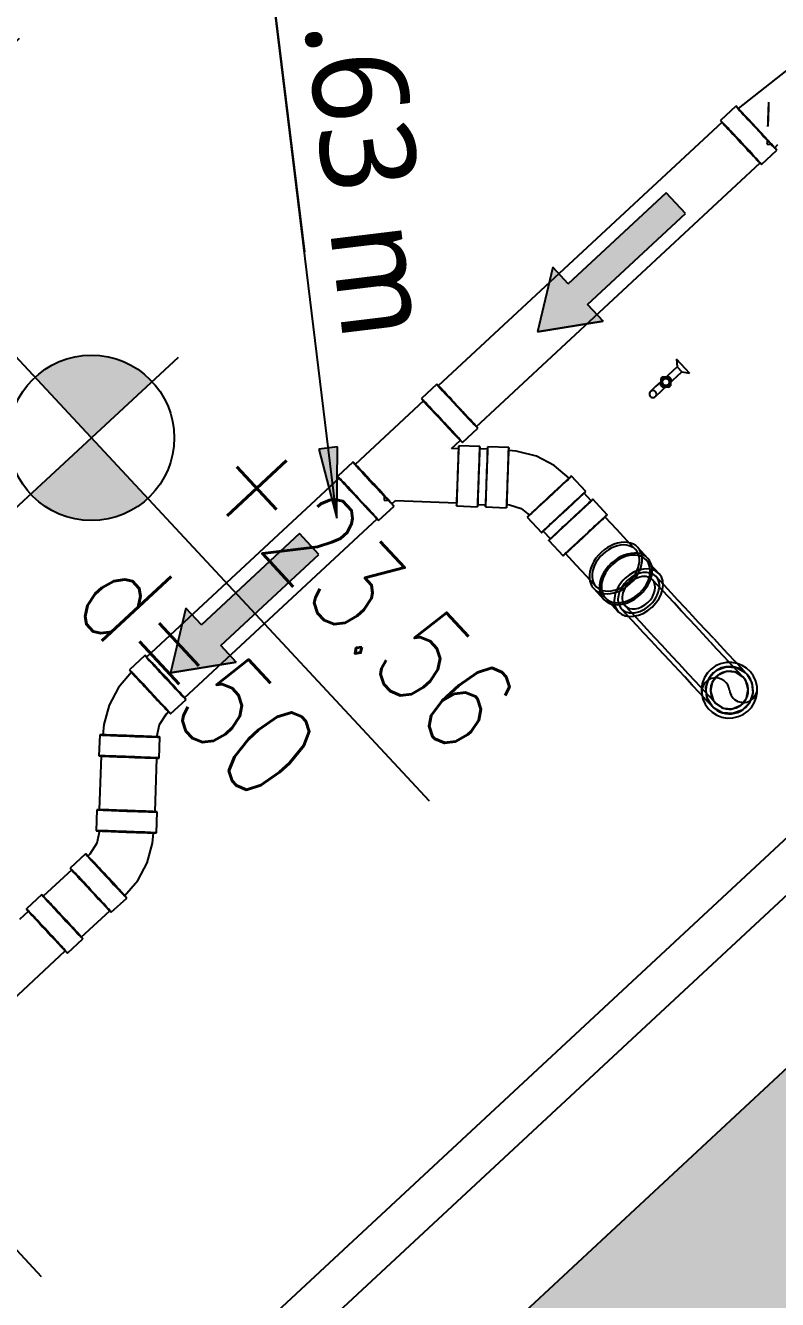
# Model space of a CAD drawing. Header units: millimetres. Extents: x 400392 to 401374, y 4543900 to 4544115.
# Drawn here: x 400513.479 to 400515.068, y 4543998.096 to 4544000.791 of the extents above; entities that cross this region are included whole.
import ezdxf

# ---------------------------------------------------------------- set-up
doc = ezdxf.new("R2010")
doc.units = ezdxf.units.MM
doc.linetypes.add('CONTINU', pattern=[0])
doc.linetypes.add('HIDDEN', pattern=[0.375, 0.25, -0.125])
doc.layers.add('A-DETL-GENF', color=92, linetype='Continuous', lineweight=9)
for name, color, linetype in [('kiriş prota', 6, 'Continuous'), ('kolon tarama prota', 252, 'Continuous'), ('perde prota', 1, 'Continuous'), ('st-s_level (kot)', 6, 'Continuous'), ('st-s_levelmark (kot işareti)', 4, 'Continuous')]:
    doc.layers.add(name, color=color, linetype=linetype)
doc.styles.add('OLCU', font='romanstw.shx')
doc.styles.add('Segoe UI Light_1', font='', dxfattribs={"height": 200})
doc.styles.get('Segoe UI Light_1').set_extended_font_data('Segoe UI Light')

# ---------------------------------------------------------------- blocks, each defined once
blk = doc.blocks.new('+24.06 mekanik')
at = {"layer": 'kolon tarama prota'}
for points in [[(104814.8, 204976.2), (104682.9, 205025), (104721.7, 205053.2), (104555.4, 205282.1), (104604, 205317.4), (104770.3, 205088.5), (104809.1, 205116.7)], [(105155.2, 204507.7), (105005.2, 204527.4), (105005.2, 204487.9)], [(105437.2, 204119.5), (105305.3, 204168.3), (105344.2, 204196.6), (105177.8, 204425.5), (105226.4, 204460.7), (105392.7, 204231.8), (105431.5, 204260)]]:
    blk.add_hatch(color=253, dxfattribs=at).paths.add_polyline_path(points, flags=0)
at = {"layer": 'kolon tarama prota', "color": 253}
for p, q in [((114612, 193586.7), (105111.7, 206662.9)), ((105039.7, 206610.6), (114540.1, 193534.5)), ((104293.8, 205623.6), (104396.8, 205454.3)), ((104470.4, 205508.2), (104470.6, 205507.6)), ((104479.5, 205506.5), (104480.9, 205515.5)), ((104489.2, 205521.5), (104483, 205528.8)), ((104520.7, 205489.4), (104494.6, 205525.4)), ((104998.4, 204823.9), (104516.9, 205486.6)), ((104391.4, 205450.5), (104417.5, 205414.5)), ((104421.4, 205417.3), (104902.9, 204754.5)), ((104604, 205317.4), (104555.4, 205282.1)), ((104604, 205317.4), (104555.4, 205282.1)), ((104770.3, 205088.5), (104604, 205317.4)), ((104770.3, 205088.5), (104604, 205317.4)), ((104555.4, 205282.1), (104721.7, 205053.2)), ((104721.7, 205053.2), (104555.4, 205282.1)), ((104940, 205284.8), (104907.7, 205261.3)), ((104907.7, 205261.3), (104940, 205284.8)), ((104935.8, 205269.4), (104923.6, 205260.5)), ((104923.6, 205260.5), (104935.8, 205269.4)), ((104923.6, 205260.5), (104935.8, 205269.4)), ((104935.8, 205269.4), (104923.6, 205260.5)), ((104935.8, 205269.4), (104940, 205284.8)), ((104959, 205237.4), (104935.8, 205269.4)), ((105504, 205268.1), (105466.8, 205241.1)), ((104907.7, 205261.3), (104923.6, 205260.5)), ((104923.6, 205260.5), (104946.9, 205228.6)), ((104972.2, 205219.3), (104959, 205237.4)), ((105509.9, 205260), (105472.7, 205233)), ((104946.9, 205228.6), (104960, 205210.5)), ((105398.1, 205191.2), (105359, 205162.8)), ((105404, 205183.1), (105364.9, 205154.7)), ((105519.7, 205168.3), (105556.9, 205195.3)), ((105525.6, 205160.2), (105562.8, 205187.2)), ((105353.7, 205170), (105321.5, 205146.7)), ((105318.8, 205150.5), (105293.3, 205132)), ((104809.1, 205116.7), (104770.3, 205088.5)), ((104770.3, 205088.5), (104809.1, 205116.7)), ((104814.8, 204976.2), (104809.1, 205116.7)), ((104809.1, 205116.7), (104814.8, 204976.2)), ((105411.9, 205089.9), (105451, 205118.4)), ((105417.8, 205081.8), (105456.9, 205110.3)), ((105216.6, 205076.3), (105180.6, 205050.2)), ((105390.9, 205051.2), (105423.1, 205074.6)), ((104721.7, 205053.2), (104682.9, 205025)), ((104721.7, 205053.2), (104682.9, 205025)), ((105183.4, 205046.3), (105165.3, 205033.1)), ((105368.3, 205028.9), (105393.7, 205047.4)), ((104682.9, 205025), (104814.8, 204976.2)), ((104682.9, 205025), (104814.8, 204976.2)), ((105162.5, 205037), (105126.5, 205010.8)), ((105255.6, 204947), (105291.5, 204973.1)), ((105234.6, 204937.7), (105252.8, 204950.8)), ((105201.5, 204907.7), (105237.4, 204933.8)), ((105050.4, 204886.7), (105043.5, 204842.8)), ((105060.1, 204901.3), (105057, 204885.7)), ((105169.4, 204822.8), (105176.4, 204866.7)), ((105169.8, 204867.8), (105171, 204873.7)), ((105048.2, 204842), (105045.5, 204825.4)), ((105028.3, 204790.7), (105002.2, 204826.7)), ((105040.8, 204826.2), (105033.9, 204782.3)), ((105159.8, 204762.3), (105166.8, 204806.2)), ((105162.1, 204807), (105164.7, 204823.6)), ((105038, 204766.2), (105023, 204786.8)), ((105040.4, 204781.2), (105038, 204766.1)), ((104899.1, 204751.7), (104925.2, 204715.8)), ((105133, 204635.4), (105153.3, 204763.4)), ((104930.5, 204719.7), (105046.6, 204559.9)), ((105129.3, 204612), (105130.8, 204621)), ((105139.1, 204627.1), (105133, 204635.4)), ((105170.6, 204595), (105144.4, 204630.9)), ((105120.2, 204613.7), (105120.5, 204613.2)), ((105493.7, 204142.2), (105166.7, 204592.2)), ((105041.3, 204556), (105067.4, 204520)), ((103022.6, 204507.7), (104587.2, 204507.7)), ((105155.2, 204507.7), (103022.6, 204507.7)), ((105155.2, 204507.7), (105005.2, 204527.4)), ((105005.2, 204527.4), (105005.2, 204487.9)), ((105005.2, 204487.9), (105155.2, 204507.7)), ((105071.2, 204522.8), (105398.2, 204072.8)), ((105226.4, 204460.7), (105177.8, 204425.5)), ((105226.4, 204460.7), (105177.8, 204425.5)), ((105392.7, 204231.8), (105226.4, 204460.7)), ((105392.7, 204231.8), (105226.4, 204460.7)), ((105177.8, 204425.5), (105344.2, 204196.6)), ((105344.2, 204196.6), (105177.8, 204425.5)), ((105431.5, 204260), (105392.7, 204231.8)), ((105392.7, 204231.8), (105431.5, 204260)), ((105437.2, 204119.5), (105431.5, 204260)), ((105431.5, 204260), (105437.2, 204119.5)), ((105344.2, 204196.6), (105305.3, 204168.3)), ((105344.2, 204196.6), (105305.3, 204168.3)), ((105305.3, 204168.3), (105437.2, 204119.5)), ((105305.3, 204168.3), (105437.2, 204119.5)), ((105523.6, 204109), (105497.5, 204145)), ((105613.5, 204073.9), (105569.6, 204080.8)), ((105394.4, 204070), (105420.5, 204034.1)), ((105725.3, 204051.4), (105612.8, 204069.2)), ((105770, 204049.1), (105726.1, 204056.1)), ((105925.2, 203934), (105899.1, 203970)), ((105549.6, 203954.9), (105593.6, 203948)), ((105594.3, 203952.6), (105706.8, 203934.8)), ((105706.1, 203930.1), (105750, 203923.2)), ((105969.7, 203864.7), (105921.4, 203931.2)), ((105796, 203895), (105822.1, 203859.1)), ((105825.9, 203861.8), (105874.2, 203795.3)), ((105999.7, 203831.5), (105973.6, 203867.5)), ((106110.4, 203667.9), (105994.3, 203827.6)), ((105870.4, 203792.5), (105896.5, 203756.6)), ((105901.9, 203760.5), (105916.9, 203739.8))]:
    blk.add_line(p, q, dxfattribs=at)
at = {"layer": 'kolon tarama prota', "color": 253, "flags": 128}
for points in [[(105504, 205268.1), (105520, 205279.7), (105538.9, 205293.5), (105557.7, 205307.1), (105573.4, 205318.6), (105583.7, 205326), (105586.9, 205328.3)], [(105509.9, 205260), (105525.9, 205271.7), (105544.8, 205285.4), (105563.5, 205299), (105579.3, 205310.5), (105589.6, 205317.9), (105592.7, 205320.2)], [(105645.6, 205247.4), (105625.8, 205238.8), (105604.1, 205239.4), (105584.8, 205249), (105571.3, 205266), (105566.3, 205287), (105570.6, 205308.2), (105583.5, 205325.6), (105586.9, 205328.3)], [(105592.7, 205320.2), (105580.3, 205305.4), (105576.3, 205286.5), (105581.6, 205267.9), (105595, 205254), (105613.3, 205248), (105632.4, 205251.3), (105639.8, 205255.5)], [(105586.9, 205328.3), (105606.7, 205337), (105628.4, 205336.4), (105647.7, 205326.7), (105661.2, 205309.8), (105666.2, 205288.7), (105661.9, 205267.5), (105649, 205250.1), (105645.6, 205247.4)], [(105639.8, 205255.5), (105652.2, 205270.3), (105656.2, 205289.2), (105650.9, 205307.8), (105637.5, 205321.7), (105619.2, 205327.8), (105600.1, 205324.5), (105592.7, 205320.2)], [(105466.8, 205241.1), (105450.8, 205229.5), (105431.9, 205215.7), (105413.1, 205202.1), (105398.1, 205191.2)], [(105639.8, 205255.5), (105636, 205252.7), (105625.2, 205244.9), (105609, 205233.2), (105590.1, 205219.4), (105571.4, 205205.8), (105556.9, 205195.3)], [(105645.6, 205247.4), (105641.8, 205244.7), (105631, 205236.8), (105614.9, 205225.1), (105596, 205211.3), (105577.2, 205197.7), (105562.8, 205187.2)], [(104960, 205210.5), (104966.3, 205201.8), (104968.8, 205198.4)], [(104981, 205207.2), (104978.3, 205210.8), (104972.2, 205219.3)], [(105472.7, 205233), (105456.7, 205221.4), (105437.8, 205207.7), (105419, 205194), (105404, 205183.1)], [(105451, 205118.4), (105467.1, 205130), (105485.9, 205143.7), (105504.7, 205157.4), (105519.7, 205168.3)], [(105456.9, 205110.3), (105472.9, 205121.9), (105491.8, 205135.6), (105510.6, 205149.3), (105525.6, 205160.2)], [(105220.5, 205070.9), (105249.1, 205091.8), (105275.8, 205111.1), (105297.2, 205126.7)], [(105364.4, 205034.2), (105341.4, 205017.5), (105314.6, 204998), (105287.6, 204978.5)], [(105130.4, 205005.5), (105099.6, 204977.3), (105076, 204942.9), (105060.8, 204904), (105060.1, 204901.3)], [(105171, 204873.7), (105181.7, 204896.9), (105197.6, 204913)], [(105568.6, 204074.3), (105543.1, 204083.1), (105522.2, 204100.2), (105518.3, 204105.1)], [(105425.8, 204037.9), (105454.6, 204006.5), (105489.5, 203982.1), (105529, 203966.2), (105550.7, 203961.4)], [(105893.8, 203966.1), (105865, 203997.5), (105830.1, 204021.9), (105790.6, 204037.8), (105768.9, 204042.6)], [(105751, 203929.7), (105776.5, 203920.9), (105797.4, 203903.8), (105801.3, 203898.9)]]:
    blk.add_lwpolyline(points, dxfattribs=at)
at = {"layer": 'kolon tarama prota', "color": 253}
for centre, radius, start, end in [((105616.3, 205287.9), 59, 0, 180), ((105616.3, 205317.4), 29.5, 270, 90), ((105616.3, 205287.9), 50, 126, 306), ((105616.3, 205287.9), 50, 126, 306), ((105616.3, 205287.9), 50, 126, 306), ((105616.3, 205287.9), 40, 126, 306), ((105616.3, 205287.9), 40, 126, 306), ((105616.3, 205287.9), 40, 126, 306), ((105616.3, 205287.9), 50, 306, 126), ((105616.3, 205287.9), 50, 306, 126), ((105616.3, 205287.9), 50, 306, 126), ((105616.3, 205287.9), 40, 306, 126), ((105616.3, 205287.9), 40, 306, 126), ((105616.3, 205287.9), 40, 306, 126), ((105616.3, 205287.9), 59, 180, 0), ((105616.3, 205258.4), 29.5, 90, 270), ((104952.9, 205233), 12.8, 126, 135.7572), ((104952.9, 205233), 9.09, 126, 306), ((104952.9, 205233), 12.8, 116.2428, 126), ((104952.9, 205233), 7.5, 126, 216), ((104952.9, 205233), 9.09, 306, 126), ((104952.9, 205233), 7.5, 36, 126), ((104952.9, 205233), 7.5, 306, 36), ((104952.9, 205233), 12.8, 26.2428, 45.7572), ((104952.9, 205233), 12.8, 206.2428, 225.7572), ((104952.9, 205233), 7.5, 216, 306), ((104952.9, 205233), 12.8, 296.2428, 306), ((104952.9, 205233), 12.8, 306, 315.7572), ((104974.9, 205202.8), 7.5, 36, 216), ((104974.9, 205202.8), 7.5, 216, 36)]:
    blk.add_arc(centre, radius, start, end, dxfattribs=at)
for centre, major_axis, ratio, start_param, end_param in [((104443, 205487.9), (51.6, 37.5), 0.009999, 6.279043, 9.420635), ((104443, 205487.9), (51.6, 37.5), 0.009999, 3.13745, 6.279043), ((104423, 205515.4), (-56.4, 8.9), 0.009999, 4.371053, 5.308109), ((104423, 205515.4), (-56.4, 8.9), 0.009999, 0.983359, 1.920415), ((104423, 205515.4), (-56.4, 8.9), 0.009999, 3.145734, 3.71793), ((104423, 205515.4), (-56.4, 8.9), 0.009999, 2.573538, 3.145734), ((104469.1, 205452), (51.6, 37.5), 0.009999, 6.279043, 9.420635), ((104469.1, 205452), (51.6, 37.5), 0.009999, 3.13745, 6.279043), ((104469.1, 205452), (47.7, 34.7), 0.009999, 0, 1.570796), ((104469.1, 205452), (47.7, 34.7), 0.009999, 4.712389, 6.283185), ((104469.1, 205452), (47.7, 34.7), 0.009999, 1.570796, 3.141593), ((104469.1, 205452), (47.7, 34.7), 0.009999, 3.141593, 4.712389), ((105388.4, 205122.3), (-34.7, 47.7), 0.707107, 4.712389, 6.283185), ((105356.2, 205098.9), (-37.5, 51.6), 0.707107, 4.712389, 7.853982), ((105356.2, 205098.9), (-34.7, 47.7), 0.707107, 4.712389, 6.283185), ((105388.4, 205122.3), (-34.7, 47.7), 0.707107, 0, 1.570796), ((105388.4, 205122.3), (29.4, -40.5), 0.707107, 3.141593, 6.283185), ((105388.4, 205122.3), (-23.5, 32.4), 0.707107, 0, 3.141593), ((105388.4, 205122.3), (29.4, -40.5), 0.707107, 0, 3.141593), ((105388.4, 205122.3), (-23.5, 32.4), 0.707107, 3.141593, 6.283185), ((105330.8, 205080.5), (-37.5, 51.6), 0.707107, 4.712389, 7.853982), ((105330.8, 205080.5), (-33.6, 46.2), 0.707107, 4.712389, 7.853982), ((105356.2, 205098.9), (-34.7, 47.7), 0.707107, 0, 1.570796), ((105388.4, 205122.3), (-34.7, 47.7), 0.707107, 3.141593, 4.712389), ((105330.8, 205080.5), (-37.5, 51.6), 0.707107, 1.570796, 4.712389), ((105330.8, 205080.5), (-33.6, 46.2), 0.707107, 1.570796, 4.712389), ((105356.2, 205098.9), (-37.5, 51.6), 0.707107, 1.570796, 4.712389), ((105356.2, 205098.9), (-34.7, 47.7), 0.707107, 3.141593, 4.712389), ((105254.1, 205024.7), (-37.5, 51.6), 0.005435, 4.712389, 7.853982), ((105356.2, 205098.9), (-34.7, 47.7), 0.707107, 1.570796, 3.141593), ((105388.4, 205122.3), (-34.7, 47.7), 0.707107, 1.570796, 3.141593), ((105218.1, 204998.6), (-37.5, 51.6), 0.005435, 4.712389, 7.853982), ((105218.1, 204998.6), (-34.7, 47.7), 0.005435, 0, 1.570796), ((105218.1, 204998.6), (-34.7, 47.7), 0.005435, 4.712389, 6.283185), ((105254.1, 205024.7), (-33.6, 46.2), 0.005435, 4.712389, 7.853982), ((105199.9, 204985.4), (-37.5, 51.6), 0.005435, 0.004564, 3.146156), ((105199.9, 204985.4), (-37.5, 51.6), 0.005435, 3.146156, 6.287749), ((105199.9, 204985.4), (-34.7, 47.7), 0.005435, 0, 1.570796), ((105199.9, 204985.4), (-34.7, 47.7), 0.005435, 4.712389, 6.283185), ((105254.1, 205024.7), (-33.6, 46.2), 0.005435, 1.570796, 4.712389), ((105254.1, 205024.7), (-37.5, 51.6), 0.005435, 1.570796, 4.712389), ((105164, 204959.3), (-37.5, 51.6), 0.005435, 3.146156, 6.287749), ((105164, 204959.3), (-37.5, 51.6), 0.005435, 0.004564, 3.146156), ((105164, 204959.3), (-33.6, 46.2), 0.005435, 3.146156, 6.287749), ((105164, 204959.3), (-33.6, 46.2), 0.005435, 0.004564, 3.146156), ((105218.1, 204998.6), (-37.5, 51.6), 0.005435, 1.570796, 4.712389), ((105218.1, 204998.6), (-34.7, 47.7), 0.005435, 1.570796, 3.141593), ((105218.1, 204998.6), (-34.7, 47.7), 0.005435, 3.141593, 4.712389), ((105199.9, 204985.4), (-34.7, 47.7), 0.005435, 1.570796, 3.141593), ((105199.9, 204985.4), (-34.7, 47.7), 0.005435, 3.141593, 4.712389), ((105113.4, 204876.7), (-63, 10), 0.00707, 3.140977, 6.282569), ((105113.4, 204876.7), (-63, 10), 0.00707, 6.282569, 9.424162), ((105113.4, 204876.7), (-56.4, 8.9), 0.00707, 6.282569, 9.424162), ((105113.4, 204876.7), (-56.4, 8.9), 0.00707, 3.140977, 6.282569), ((105106.4, 204832.8), (-63, 10), 0.00707, 6.282569, 9.424162), ((105106.4, 204832.8), (-63, 10), 0.00707, 3.140977, 6.282569), ((105106.4, 204832.8), (-58.3, 9.2), 0.00707, 0, 1.570796), ((105106.4, 204832.8), (-58.3, 9.2), 0.00707, 4.712389, 6.283185), ((105106.4, 204832.8), (-58.3, 9.2), 0.00707, 1.570796, 3.141593), ((105106.4, 204832.8), (-58.3, 9.2), 0.00707, 3.141593, 4.712389), ((104950.6, 204789.2), (51.6, 37.5), 0.009999, 0, 3.141593), ((104950.6, 204789.2), (51.6, 37.5), 0.009999, 3.141593, 6.283185), ((104950.6, 204789.2), (47.7, 34.7), 0.009999, 0, 1.570796), ((104950.6, 204789.2), (47.7, 34.7), 0.009999, 4.712389, 6.283185), ((105103.8, 204816.2), (-63, 10), 0.00707, 3.148663, 6.290256), ((105103.8, 204816.2), (-63, 10), 0.00707, 0.00707, 3.148663), ((105103.8, 204816.2), (-58.3, 9.2), 0.00707, 4.712389, 6.283185), ((105103.8, 204816.2), (-58.3, 9.2), 0.00707, 0, 1.570796), ((105103.8, 204816.2), (-58.3, 9.2), 0.00707, 1.570796, 3.141593), ((105103.8, 204816.2), (-58.3, 9.2), 0.00707, 3.141593, 4.712389), ((104950.6, 204789.2), (47.7, 34.7), 0.009999, 1.570796, 3.141593), ((104950.6, 204789.2), (47.7, 34.7), 0.009999, 3.141593, 4.712389), ((104976.8, 204753.3), (51.6, 37.5), 0.009999, 0, 3.141593), ((104976.8, 204753.3), (51.6, 37.5), 0.009999, 3.141593, 6.283185), ((104976.8, 204753.3), (46.2, 33.6), 0.009999, 0, 3.141593), ((104976.8, 204753.3), (46.2, 33.6), 0.009999, 3.141593, 6.283185), ((105096.9, 204772.3), (-63, 10), 0.00707, 3.148663, 6.290256), ((105096.9, 204772.3), (-63, 10), 0.00707, 0.00707, 3.148663), ((105096.9, 204772.3), (-56.4, 8.9), 0.00707, 3.148663, 6.290256), ((105096.9, 204772.3), (-56.4, 8.9), 0.00707, 0.00707, 3.148663), ((105092.9, 204593.5), (51.6, 37.5), 0.009999, 0, 3.141593), ((105092.9, 204593.5), (51.6, 37.5), 0.009999, 3.141593, 6.283185), ((105092.9, 204593.5), (46.2, 33.6), 0.009999, 0, 3.141593), ((105092.9, 204593.5), (46.2, 33.6), 0.009999, 3.141593, 6.283185), ((105119, 204557.5), (51.6, 37.5), 0.009999, 0, 3.141593), ((105119, 204557.5), (51.6, 37.5), 0.009999, 3.141593, 6.283185), ((105119, 204557.5), (47.7, 34.7), 0.009999, 0, 1.570796), ((105119, 204557.5), (47.7, 34.7), 0.009999, 4.712389, 6.283185), ((105072.9, 204621), (-56.4, 8.9), 0.00707, 3.148663, 3.720859), ((105072.9, 204621), (-56.4, 8.9), 0.00707, 2.576467, 3.148663), ((105119, 204557.5), (47.7, 34.7), 0.009999, 1.570796, 3.141593), ((105119, 204557.5), (47.7, 34.7), 0.009999, 3.141593, 4.712389), ((105445.9, 204107.5), (51.6, 37.5), 0.009999, 6.28312, 9.424712), ((105445.9, 204107.5), (51.6, 37.5), 0.009999, 3.141527, 6.28312), ((105445.9, 204107.5), (47.7, 34.7), 0.009999, 0, 1.570796), ((105445.9, 204107.5), (47.7, 34.7), 0.009999, 4.712389, 6.283185), ((105445.9, 204107.5), (47.7, 34.7), 0.009999, 1.570796, 3.141593), ((105445.9, 204107.5), (47.7, 34.7), 0.009999, 3.141593, 4.712389), ((105472.1, 204071.5), (51.6, 37.5), 0.009999, 6.28312, 9.424712), ((105472.1, 204071.5), (51.6, 37.5), 0.009999, 3.141527, 6.28312), ((105472.1, 204071.5), (46.2, 33.6), 0.009999, 6.28312, 9.424712), ((105472.1, 204071.5), (46.2, 33.6), 0.009999, 3.141527, 6.28312), ((105559.6, 204017.9), (10, 63), 0.007024, 6.276068, 9.417661), ((105559.6, 204017.9), (10, 63), 0.007024, 3.134476, 6.276068), ((105559.6, 204017.9), (8.9, 56.4), 0.007024, 6.276068, 9.417661), ((105559.6, 204017.9), (8.9, 56.4), 0.007024, 3.134476, 6.276068), ((105603.5, 204010.9), (10, 63), 0.007024, 6.276068, 9.417661), ((105603.5, 204010.9), (10, 63), 0.007024, 3.134476, 6.276068), ((105603.5, 204010.9), (9.2, 58.3), 0.007024, 0, 1.570796), ((105603.5, 204010.9), (9.2, 58.3), 0.007024, 4.712389, 6.283185), ((105716.1, 203993.1), (10, 63), 0.007024, 6.275907, 9.4175), ((105716.1, 203993.1), (10, 63), 0.007024, 3.134314, 6.275907), ((105716.1, 203993.1), (9.2, 58.3), 0.007024, 0, 1.570796), ((105716.1, 203993.1), (9.2, 58.3), 0.007024, 4.712389, 6.283185), ((105760, 203986.1), (10, 63), 0.007024, 6.275907, 9.4175), ((105760, 203986.1), (10, 63), 0.007024, 3.134314, 6.275907), ((105760, 203986.1), (8.9, 56.4), 0.007024, 6.275907, 9.4175), ((105760, 203986.1), (8.9, 56.4), 0.007024, 3.134314, 6.275907), ((105603.5, 204010.9), (9.2, 58.3), 0.007024, 1.570796, 3.141593), ((105603.5, 204010.9), (9.2, 58.3), 0.007024, 3.141593, 4.712389), ((105716.1, 203993.1), (9.2, 58.3), 0.007024, 1.570796, 3.141593), ((105716.1, 203993.1), (9.2, 58.3), 0.007024, 3.141593, 4.712389), ((105847.5, 203932.5), (51.6, 37.5), 0.010113, 6.283005, 9.424598), ((105847.5, 203932.5), (51.6, 37.5), 0.010113, 3.141413, 6.283005), ((105847.5, 203932.5), (46.2, 33.6), 0.010113, 6.283005, 9.424598), ((105847.5, 203932.5), (46.2, 33.6), 0.010113, 3.141413, 6.283005), ((105873.7, 203896.5), (51.6, 37.5), 0.010113, 6.283005, 9.424598), ((105873.7, 203896.5), (51.6, 37.5), 0.010113, 3.141413, 6.283005), ((105873.7, 203896.5), (47.7, 34.7), 0.010113, 0, 1.570796), ((105873.7, 203896.5), (47.7, 34.7), 0.010113, 4.712389, 6.283185), ((105873.7, 203896.5), (47.7, 34.7), 0.010113, 1.570796, 3.141593), ((105873.7, 203896.5), (47.7, 34.7), 0.010113, 3.141593, 4.712389), ((105922, 203830), (51.6, 37.5), 0.009996, 0, 3.141593), ((105922, 203830), (51.6, 37.5), 0.009996, 3.141593, 6.283185), ((105922, 203830), (47.7, 34.7), 0.010113, 0, 1.570796), ((105922, 203830), (47.7, 34.7), 0.010113, 4.712389, 6.283185), ((105922, 203830), (47.7, 34.7), 0.010113, 1.570796, 3.141593), ((105922, 203830), (47.7, 34.7), 0.010113, 3.141593, 4.712389), ((105948.1, 203794.1), (51.6, 37.5), 0.009996, 0, 3.141593), ((105948.1, 203794.1), (51.6, 37.5), 0.009996, 3.141593, 6.283185), ((105948.1, 203794.1), (46.2, 33.6), 0.009996, 0, 3.141593), ((105948.1, 203794.1), (46.2, 33.6), 0.009996, 3.141593, 6.283185)]:
    blk.add_ellipse(centre, major_axis=major_axis, ratio=ratio, start_param=start_param, end_param=end_param, dxfattribs=at)
for points, knots in [([(104941.4, 205227.3), (104941.5, 205227.7), (104941.7, 205228.1), (104941.8, 205228.7), (104941.9, 205229), (104942, 205229.3), (104942, 205229.5), (104942.1, 205229.7), (104942.1, 205229.9), (104942.2, 205230.1), (104942.3, 205230.4), (104942.3, 205230.8), (104942.4, 205231), (104942.4, 205231.2), (104942.5, 205231.3), (104942.5, 205231.4), (104942.5, 205231.4), (104942.5, 205231.6), (104942.6, 205231.8), (104942.6, 205232.1), (104942.7, 205232.4), (104942.8, 205233), (104942.9, 205233.6), (104943, 205234.1), (104943, 205234.3), (104943.1, 205234.5), (104943.1, 205234.8), (104943.2, 205235), (104943.2, 205235.5), (104943.3, 205236.1), (104943.4, 205236.7), (104943.4, 205237.1), (104943.5, 205237.4), (104943.5, 205237.6), (104943.5, 205237.7), (104943.5, 205237.7), (104943.5, 205237.8), (104943.5, 205237.9), (104943.5, 205238.1), (104943.5, 205238.4), (104943.6, 205238.7), (104943.6, 205239), (104943.6, 205239.2), (104943.6, 205239.4), (104943.6, 205239.6), (104943.7, 205239.9), (104943.7, 205240.1), (104943.7, 205240.5), (104943.7, 205241.1), (104943.7, 205241.6), (104943.7, 205241.9)], [-1, -1, -1, -1, -0.875, -0.84375, -0.8125, -0.78125, -0.765625, -0.75, -0.734375, -0.71875, -0.6875, -0.65625, -0.640625, -0.632812, -0.628906, -0.625, -0.621094, -0.617188, -0.609375, -0.59375, -0.578125, -0.5625, -0.53125, -0.515625, -0.507812, -0.5, -0.492188, -0.484375, -0.46875, -0.4375, -0.421875, -0.40625, -0.390625, -0.382812, -0.378906, -0.375, -0.371094, -0.367188, -0.359375, -0.34375, -0.3125, -0.28125, -0.265625, -0.25, -0.234375, -0.21875, -0.1875, -0.15625, -0.125, 0, 0, 0, 0]), ([(104946.9, 205228.6), (104946.7, 205228.9), (104946.3, 205229.5), (104945.9, 205230.4), (104945.7, 205231.1), (104945.5, 205231.7), (104945.5, 205232.2), (104945.5, 205232.6), (104945.4, 205232.9), (104945.5, 205233.2), (104945.5, 205233.6), (104945.5, 205234.2), (104945.6, 205234.7), (104945.8, 205235.1), (104945.9, 205235.5), (104946, 205235.8), (104946.2, 205236.2), (104946.5, 205236.8), (104946.9, 205237.4), (104947.3, 205238), (104947.9, 205238.5), (104948.5, 205239), (104949.2, 205239.5), (104949.9, 205239.9), (104950.6, 205240.1), (104951.3, 205240.3), (104952, 205240.4), (104952.4, 205240.5), (104952.8, 205240.5), (104953.1, 205240.5), (104953.6, 205240.5), (104954.1, 205240.4), (104954.6, 205240.3), (104955, 205240.2), (104955.3, 205240.1), (104955.6, 205240), (104956, 205239.8), (104956.4, 205239.6), (104957, 205239.3), (104957.6, 205238.9), (104958.3, 205238.3), (104958.8, 205237.7), (104959, 205237.4)], [0, 0, 0, 0, 0.055556, 0.111111, 0.138889, 0.166667, 0.194444, 0.208333, 0.222222, 0.236111, 0.25, 0.277778, 0.305556, 0.319444, 0.333333, 0.347222, 0.361111, 0.388889, 0.416667, 0.444444, 0.472222, 0.5, 0.527778, 0.555556, 0.583333, 0.611111, 0.638889, 0.652778, 0.666667, 0.680556, 0.694444, 0.722222, 0.75, 0.763889, 0.777778, 0.791667, 0.805556, 0.833333, 0.861111, 0.888889, 0.944444, 1, 1, 1, 1]), ([(104959, 205237.4), (104959.2, 205237.1), (104959.6, 205236.4), (104960, 205235.6), (104960.2, 205234.8), (104960.3, 205234.3), (104960.4, 205233.8), (104960.4, 205233.4), (104960.4, 205233.1), (104960.4, 205232.7), (104960.4, 205232.3), (104960.4, 205231.8), (104960.3, 205231.3), (104960.1, 205230.8), (104960, 205230.5), (104959.9, 205230.2), (104959.7, 205229.7), (104959.4, 205229.2), (104959, 205228.6), (104958.5, 205228), (104958, 205227.4), (104957.3, 205226.9), (104956.7, 205226.5), (104956, 205226.1), (104955.3, 205225.8), (104954.5, 205225.6), (104953.9, 205225.6), (104953.5, 205225.5), (104953.1, 205225.5), (104952.8, 205225.5), (104952.3, 205225.5), (104951.8, 205225.6), (104951.3, 205225.7), (104950.9, 205225.8), (104950.6, 205225.9), (104950.3, 205226), (104949.9, 205226.1), (104949.4, 205226.3), (104948.9, 205226.6), (104948.3, 205227.1), (104947.6, 205227.7), (104947.1, 205228.3), (104946.9, 205228.6)], [0, 0, 0, 0, 0.055556, 0.111111, 0.138889, 0.166667, 0.194444, 0.208333, 0.222222, 0.236111, 0.25, 0.277778, 0.305556, 0.319444, 0.333333, 0.347222, 0.361111, 0.388889, 0.416667, 0.444444, 0.472222, 0.5, 0.527778, 0.555556, 0.583333, 0.611111, 0.638889, 0.652778, 0.666667, 0.680556, 0.694444, 0.722222, 0.75, 0.763889, 0.777778, 0.791667, 0.805556, 0.833333, 0.861111, 0.888889, 0.944444, 1, 1, 1, 1]), ([(104947.3, 205244.5), (104947.6, 205244.4), (104948.1, 205244.3), (104948.7, 205244.1), (104949, 205244), (104949.3, 205243.9), (104949.5, 205243.9), (104949.7, 205243.8), (104949.9, 205243.8), (104950.1, 205243.7), (104950.4, 205243.7), (104950.7, 205243.6), (104951, 205243.5), (104951.2, 205243.5), (104951.3, 205243.5), (104951.3, 205243.4), (104951.4, 205243.4), (104951.5, 205243.4), (104951.7, 205243.4), (104952, 205243.3), (104952.4, 205243.2), (104953, 205243.1), (104953.5, 205243), (104954, 205242.9), (104954.3, 205242.9), (104954.5, 205242.9), (104954.7, 205242.8), (104955, 205242.8), (104955.5, 205242.7), (104956.1, 205242.6), (104956.6, 205242.6), (104957, 205242.5), (104957.3, 205242.5), (104957.5, 205242.5), (104957.6, 205242.4), (104957.7, 205242.4), (104957.8, 205242.4), (104957.9, 205242.4), (104958, 205242.4), (104958.3, 205242.4), (104958.7, 205242.4), (104959, 205242.3), (104959.2, 205242.3), (104959.4, 205242.3), (104959.6, 205242.3), (104959.8, 205242.3), (104960.1, 205242.3), (104960.4, 205242.2), (104961.1, 205242.2), (104961.5, 205242.2), (104961.9, 205242.2)], [-1, -1, -1, -1, -0.875, -0.84375, -0.8125, -0.78125, -0.765625, -0.75, -0.734375, -0.71875, -0.6875, -0.65625, -0.640625, -0.632812, -0.628906, -0.625, -0.621094, -0.617188, -0.609375, -0.59375, -0.578125, -0.5625, -0.53125, -0.515625, -0.507812, -0.5, -0.492188, -0.484375, -0.46875, -0.4375, -0.421875, -0.40625, -0.390625, -0.382812, -0.378906, -0.375, -0.371094, -0.367188, -0.359375, -0.34375, -0.3125, -0.28125, -0.265625, -0.25, -0.234375, -0.21875, -0.1875, -0.15625, -0.125, 0, 0, 0, 0]), ([(104964.5, 205238.7), (104964.4, 205238.3), (104964.2, 205237.8), (104964.1, 205237.2), (104964, 205236.9), (104963.9, 205236.6), (104963.8, 205236.4), (104963.8, 205236.2), (104963.8, 205236.1), (104963.7, 205235.8), (104963.6, 205235.5), (104963.6, 205235.2), (104963.5, 205234.9), (104963.5, 205234.8), (104963.4, 205234.7), (104963.4, 205234.6), (104963.4, 205234.5), (104963.4, 205234.4), (104963.3, 205234.2), (104963.3, 205233.9), (104963.2, 205233.5), (104963.1, 205233), (104963, 205232.4), (104962.9, 205231.9), (104962.8, 205231.6), (104962.8, 205231.4), (104962.8, 205231.2), (104962.7, 205230.9), (104962.7, 205230.4), (104962.6, 205229.9), (104962.5, 205229.3), (104962.5, 205228.9), (104962.4, 205228.6), (104962.4, 205228.4), (104962.4, 205228.3), (104962.4, 205228.2), (104962.4, 205228.1), (104962.4, 205228), (104962.4, 205227.9), (104962.3, 205227.6), (104962.3, 205227.3), (104962.3, 205227), (104962.3, 205226.7), (104962.3, 205226.5), (104962.3, 205226.3), (104962.2, 205226.1), (104962.2, 205225.8), (104962.2, 205225.5), (104962.2, 205224.9), (104962.2, 205224.4), (104962.2, 205224)], [-1, -1, -1, -1, -0.875, -0.84375, -0.8125, -0.78125, -0.765625, -0.75, -0.734375, -0.71875, -0.6875, -0.65625, -0.640625, -0.632812, -0.628906, -0.625, -0.621094, -0.617188, -0.609375, -0.59375, -0.578125, -0.5625, -0.53125, -0.515625, -0.507812, -0.5, -0.492188, -0.484375, -0.46875, -0.4375, -0.421875, -0.40625, -0.390625, -0.382812, -0.378906, -0.375, -0.371094, -0.367188, -0.359375, -0.34375, -0.3125, -0.28125, -0.265625, -0.25, -0.234375, -0.21875, -0.1875, -0.15625, -0.125, 0, 0, 0, 0]), ([(104958.6, 205221.5), (104958.3, 205221.6), (104957.8, 205221.7), (104957.2, 205221.9), (104956.9, 205222), (104956.6, 205222), (104956.4, 205222.1), (104956.2, 205222.1), (104956, 205222.2), (104955.8, 205222.2), (104955.5, 205222.3), (104955.2, 205222.4), (104954.9, 205222.4), (104954.7, 205222.5), (104954.6, 205222.5), (104954.6, 205222.5), (104954.5, 205222.5), (104954.4, 205222.6), (104954.2, 205222.6), (104953.9, 205222.7), (104953.5, 205222.7), (104952.9, 205222.8), (104952.4, 205223), (104951.9, 205223), (104951.6, 205223.1), (104951.4, 205223.1), (104951.2, 205223.1), (104950.9, 205223.2), (104950.4, 205223.3), (104949.8, 205223.3), (104949.3, 205223.4), (104948.9, 205223.5), (104948.6, 205223.5), (104948.4, 205223.5), (104948.3, 205223.5), (104948.2, 205223.5), (104948.1, 205223.5), (104948, 205223.5), (104947.8, 205223.6), (104947.6, 205223.6), (104947.2, 205223.6), (104946.9, 205223.6), (104946.7, 205223.7), (104946.5, 205223.7), (104946.3, 205223.7), (104946.1, 205223.7), (104945.8, 205223.7), (104945.5, 205223.7), (104944.8, 205223.8), (104944.3, 205223.8), (104944, 205223.8)], [-1, -1, -1, -1, -0.875, -0.84375, -0.8125, -0.78125, -0.765625, -0.75, -0.734375, -0.71875, -0.6875, -0.65625, -0.640625, -0.632812, -0.628906, -0.625, -0.621094, -0.617188, -0.609375, -0.59375, -0.578125, -0.5625, -0.53125, -0.515625, -0.507812, -0.5, -0.492188, -0.484375, -0.46875, -0.4375, -0.421875, -0.40625, -0.390625, -0.382812, -0.378906, -0.375, -0.371094, -0.367188, -0.359375, -0.34375, -0.3125, -0.28125, -0.265625, -0.25, -0.234375, -0.21875, -0.1875, -0.15625, -0.125, 0, 0, 0, 0])]:
    blk.add_open_spline(points, degree=3, knots=knots, dxfattribs=at)
for points in [[(104943.7, 205241.9), (104943.7, 205239.4), (104943.2, 205234.3), (104942.1, 205229.6), (104941.4, 205227.3)], [(104961.9, 205242.2), (104959.3, 205242.2), (104954.3, 205242.7), (104949.5, 205243.8), (104947.3, 205244.5)], [(104962.2, 205224), (104962.2, 205226.6), (104962.7, 205231.6), (104963.8, 205236.4), (104964.5, 205238.7)], [(104944, 205223.8), (104946.6, 205223.7), (104951.6, 205223.3), (104956.3, 205222.1), (104958.6, 205221.5)]]:
    blk.add_open_spline(points, degree=3, dxfattribs=at)
at = {"layer": 'kolon tarama prota', "color": 253, "style": 'Segoe UI Light_1'}
blk.add_text('B.A.K.: 23.63 m', height=200, dxfattribs=at).set_placement((102967.3, 204566.4))
blk = doc.blocks.new('PLAN_KOT')
at = {"layer": 'st-s_levelmark (kot işareti)'}
h = blk.add_hatch(color=256, dxfattribs=at)
h.paths.add_polyline_path([(0, 17.5, 0.414214), (-17.5, 0), (0, 0)])
h.paths.add_polyline_path([(17.5, 0), (0, 0), (0, -17.5, 0.414214)])
for p, q in [((0, 25), (0, -25)), ((105, 0), (-25, 0))]:
    blk.add_line(p, q, dxfattribs=at)
blk.add_circle((0, 0), 17.5, dxfattribs=at)
at = {"layer": 'st-s_level (kot)', "color": 6, "style": 'OLCU', "width": 0.8}
for tag, p in [('KOT', (22.67, 9.78)), ('DÖŞEME_KALINLIĞI', (22.67, -27.63))]:
    blk.add_attdef(tag, p, '', height=20, dxfattribs=at)

msp = doc.modelspace()

# ---------------------------------------------------------------- hatches: boundary and pattern name
at = {"layer": 'kolon tarama prota'}
h = msp.add_hatch(color=256, dxfattribs=at)
h.dxf.hatch_style = 1
h.paths.add_polyline_path([(400518.6554, 4544000.2644), (400500.2097, 4544020.0976), (400500.5026, 4544020.37), (400499.8216, 4544021.1022), (400499.5287, 4544020.8298), (400494.6253, 4544026.1021), (400494.9182, 4544026.3745), (400494.2372, 4544027.1067), (400493.9443, 4544026.8343), (400484.8107, 4544036.655), (400485.1184, 4544034.1216), (400516.7398, 4544000.1215), (400498.5065, 4543983.1639), (400490.4374, 4543991.8401), (400489.1193, 4543990.6142), (400489.8003, 4543989.882), (400490.02, 4543990.0863), (400498.2254, 4543981.2637), (400500.4545, 4543983.3368), (400500.7269, 4543983.0439), (400501.4591, 4543983.7249), (400501.1881, 4543984.0164), (400505.4718, 4543988.0004), (400505.7428, 4543987.7089), (400506.4751, 4543988.39), (400506.2027, 4543988.6829)])

# ---------------------------------------------------------------- linework, layer by layer
at = {"layer": 'kiriş prota', "linetype": 'HIDDEN'}
msp.add_lwpolyline([(400514.0231, 4543997.5949), (400512.1843, 4543999.572), (400514.901, 4544002.0986)], dxfattribs=at)
at = {"layer": 'perde prota'}
msp.add_lwpolyline([(400518.6554, 4544000.2644), (400506.2027, 4543988.6829), (400506.4751, 4543988.39), (400505.7428, 4543987.7089), (400505.4718, 4543988.0004), (400501.1881, 4543984.0164), (400501.4591, 4543983.7249), (400500.7269, 4543983.0439), (400500.4545, 4543983.3368), (400498.2254, 4543981.2637), (400490.02, 4543990.0863), (400489.8003, 4543989.882), (400489.1193, 4543990.6142), (400490.4374, 4543991.8401), (400498.5065, 4543983.1639), (400516.7398, 4544000.1215), (400485.1184, 4544034.1216), (400484.8107, 4544036.655), (400493.9443, 4544026.8343)], dxfattribs=at)

# ---------------------------------------------------------------- block references
at = {"layer": 'A-DETL-GENF', "xscale": 0.001, "yscale": 0.001, "zscale": 0.001, "rotation": 276.9239939588385}
msp.add_blockref('+24.06 mekanik', (400298.4438, 4544079.4828), dxfattribs=at)
at = {"layer": 'st-s_level (kot)', "linetype": 'CONTINU', "ltscale": 0.1, "xscale": 0.01, "yscale": 0.01, "zscale": 0.01, "rotation": 312.9239939588403}
msp.add_blockref('PLAN_KOT', (400513.618, 4543999.9186), dxfattribs=at).add_auto_attribs({'KOT': '+23.56', 'DÖŞEME_KALINLIĞI': 'd=50'})

doc.saveas('drawing.dxf')
